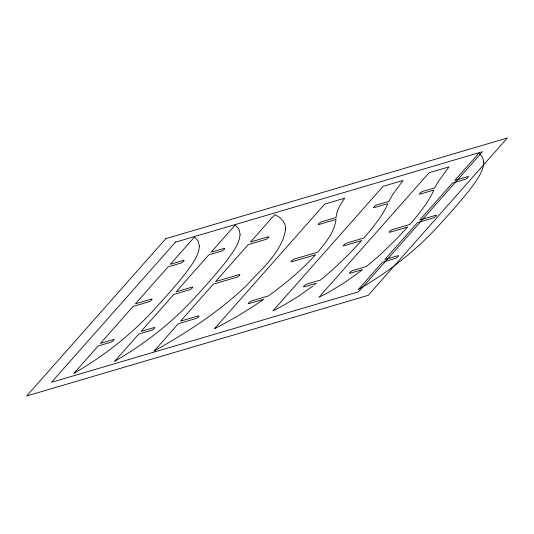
<?xml version="1.0" encoding="UTF-8"?>
<svg xmlns="http://www.w3.org/2000/svg" width="534" height="534" viewBox="0 0 534 534"><rect width="100%" height="100%" fill="white"/><g stroke="black" fill="none" stroke-linecap="round" stroke-linejoin="round"><path stroke-width="0.8" d="M316.402 283.307L303.859 286.878C302.491 286.878 305.281 284.842 306.289 284.228L320.487 280.05L330.453 271.626A287.098 73.825 -25.1 0 0 334.684 267.841L348.889 254.204L361.665 240.587L343.709 245.88C342.347 245.847 344.991 243.938 346.019 243.264L363.974 237.977C372.992 227.337 382.19 216.43 387.931 203.594L373.84 207.746C372.498 207.693 375.155 205.784 376.156 205.136L388.785 201.411L392.57 194.756L403.05 180.432L383.092 186.313L272.981 310.841A62.164 15.987 -25.1 0 0 283.694 305.228L298.786 296.036L312.864 286.037M315.087 284.335L314.419 284.849M359.929 271.646L362.613 269.563L349.817 273.335C348.328 273.421 351.279 271.272 352.246 270.691L366.444 266.506L376.41 258.082A287.098 73.825 -25.1 0 0 380.642 254.297L394.846 240.66L407.622 227.043L389.66 232.337C388.305 232.297 390.961 230.381 391.969 229.727L409.925 224.434C418.95 213.794 428.141 202.887 433.882 190.057L419.797 194.209C418.409 194.202 421.139 192.213 422.107 191.593L434.743 187.868L438.521 181.213L449.001 166.888L429.042 172.776L318.931 297.298A62.164 15.987 -25.1 0 0 329.652 291.684L344.737 282.499L359.489 271.986M318.591 224.574L336.033 219.434C334.404 232.13 325.693 242.549 317.843 252.115L293.76 259.21C292.899 259.791 289.975 261.934 291.451 261.827L315.534 254.731C301.53 270.277 285.343 283.701 268.415 295.929L250.973 301.069C250.086 301.65 247.202 303.779 248.664 303.686L263.756 299.24L258.523 302.838A161.542 41.539 -25.1 0 1 251.754 307.337L236.689 316.662L221.503 325.093A82.283 21.16 -25.1 0 1 214.588 328.597L324.699 204.068L344.764 198.154C340.625 203.875 336.674 210.289 336.08 217.492L320.934 221.95C319.973 222.585 317.343 224.507 318.618 224.567M285.67 229.053C281.919 252.615 261.353 269.063 246.101 285.823C218.887 312.016 186.867 332.555 154.106 351.072L178.269 323.738L196.238 318.444C197.3 317.79 199.956 315.841 198.548 315.828L180.585 321.128L213.253 284.181L237.216 277.119C238.244 276.458 240.874 274.583 239.539 274.496L215.562 281.565L248.23 244.619L266.186 239.332C267.207 238.671 269.91 236.722 268.509 236.709L250.539 242.009L274.71 214.675C280.544 217.044 285.89 222.358 285.67 229.053M199.382 246.121C198.768 256.24 191.846 264.497 186.206 272.407C176.961 284.335 166.888 295.596 156.729 306.743C133.026 333.316 104.737 355.524 73.946 373.326L98.116 345.999L111.466 342.06C112.561 341.319 114.903 339.711 113.849 339.43L100.425 343.382L133.093 306.436L149.373 301.643C150.495 300.889 152.958 299.147 151.776 299L135.402 303.826L168.07 266.88L181.42 262.942C182.434 262.281 185.138 260.345 183.736 260.332L170.386 264.263L194.55 236.936L198.207 241.034L199.382 246.121M240.086 234.126C239.566 243.664 233.218 251.554 227.945 259.05C217.765 272.367 206.524 284.829 195.197 297.164C172.041 322.756 144.454 344.036 114.65 361.331L138.813 334.004L152.163 330.065C153.185 329.425 155.835 327.489 154.48 327.455L141.13 331.387L173.797 294.441L190.077 289.648C191.252 288.861 193.535 287.252 192.48 287.005L176.107 291.831L208.774 254.885L222.124 250.953C223.125 250.306 225.815 248.377 224.44 248.337L211.09 252.268L235.254 224.941L238.912 229.039L240.086 234.126M483.777 162.316C483.136 172.622 476.021 181.006 470.254 189.049C461.503 200.297 452.018 210.95 442.446 221.497C418.416 248.65 389.72 271.412 358.341 289.521L382.511 262.187L395.861 258.256C396.869 257.588 399.579 255.653 398.17 255.639L384.82 259.577L417.488 222.631L433.768 217.832C434.809 217.204 437.5 215.215 436.098 215.215L419.804 220.015L452.472 183.069L465.822 179.137C466.87 178.456 469.453 176.607 468.131 176.52L454.781 180.459L478.945 153.125L482.602 157.23L483.777 162.316M165.814 238.651L26.7 395.981L368.186 295.349L507.3 138.019L165.814 238.651M175.426 242.182L51.518 382.304L358.574 291.818L482.482 151.696L175.426 242.182"/></g></svg>
